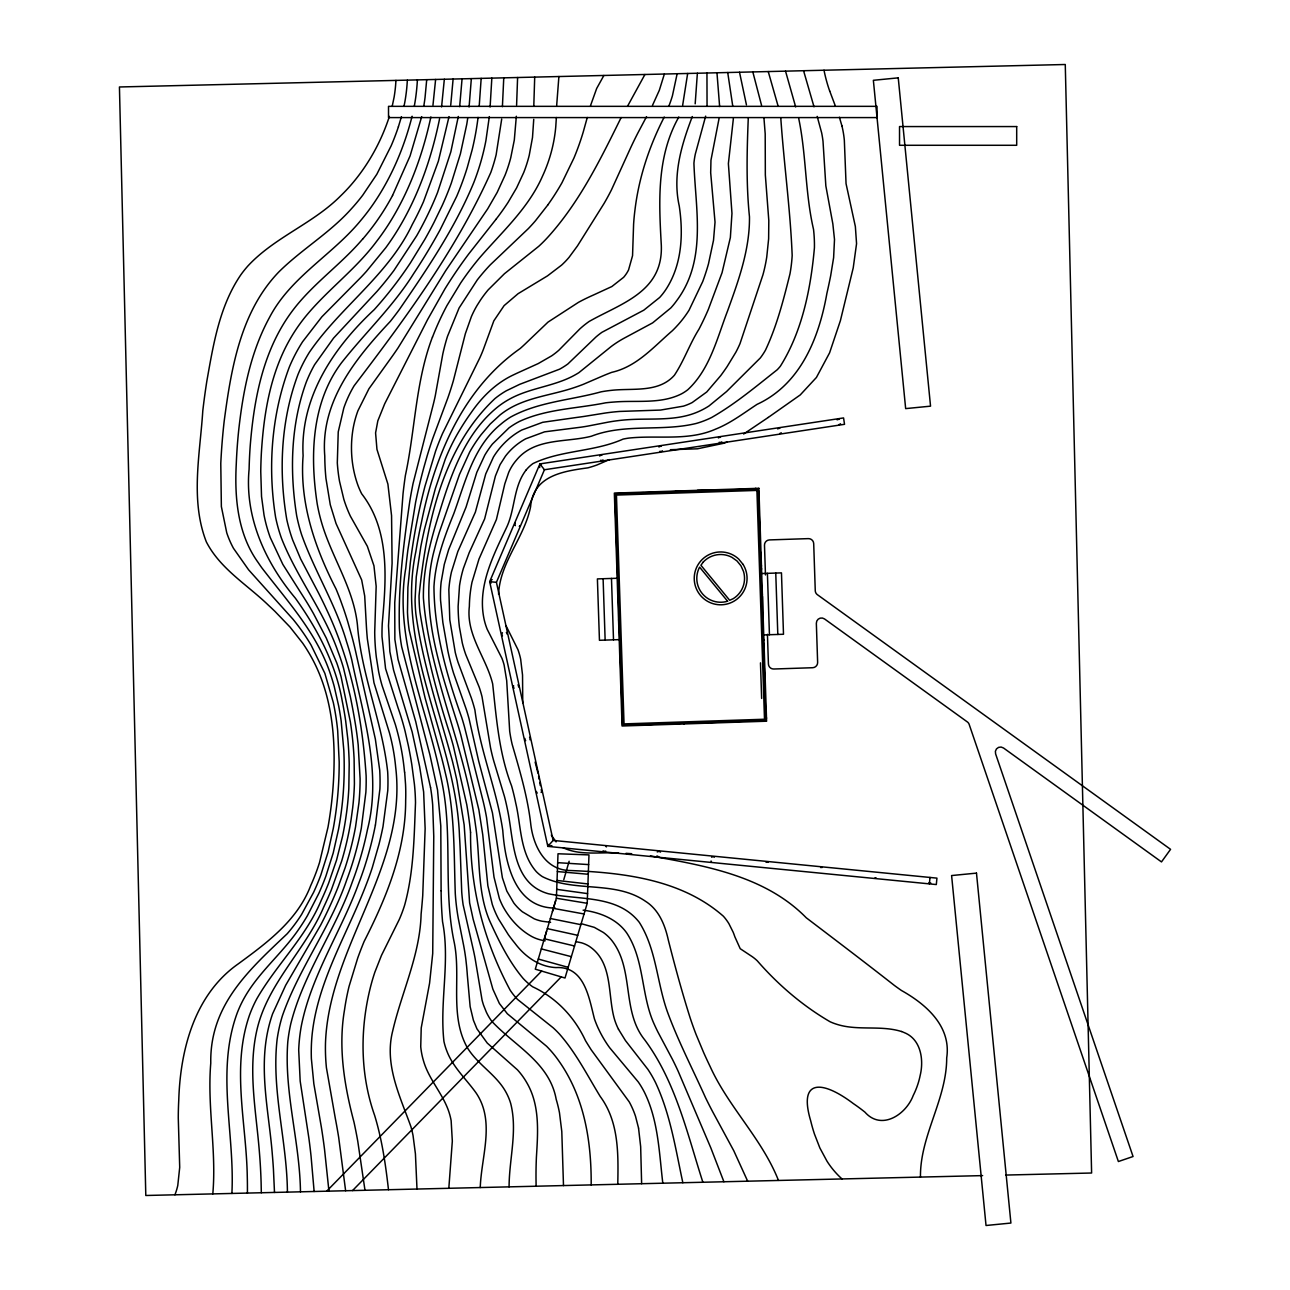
<?xml version="1.0" encoding="UTF-8"?>
<svg xmlns="http://www.w3.org/2000/svg" width="1290" height="1290" viewBox="0 0 1290 1290"><rect width="100%" height="100%" fill="white"/><g stroke="black" fill="none" stroke-linecap="round" stroke-linejoin="round"><path stroke-width="1.5" d="M516.597 105.135L517.596 77.513M556.683 105.361L558.893 76.529M697.374 73.24L695.181 103.813M733.381 118.519L728.382 163.604L731.962 213.366L730.366 237.521L722.061 272.69L708.355 309.374A284.139 284.139 0 0 1 698.97 329.192C689.666 343.978 684.023 360.781 674.396 375.245C658.384 393.257 632.374 387.855 611.073 390.386A126.565 126.565 0 0 0 601.059 391.838C570.873 400.206 538.333 401.754 510.55 417.105A79.819 79.819 0 0 0 500.472 424.507C473.156 446.84 465.287 482.234 453.757 513.759C444.244 537.172 435.327 561.36 433.956 586.837C434.279 631.536 446.663 675.396 461.643 717.224A269.32 269.32 0 0 1 464.529 727.06L483.218 801.525A269.465 269.465 0 0 1 486.556 817.538L494.006 877.103L499.359 898.404A72.498 72.498 0 0 0 503.019 906.58C509.744 918.802 519.451 929.671 531.738 936.492A38.958 38.958 0 0 0 542.445 940.329L545.202 940.797M231.894 1193.444C234.957 1133.33 215.688 1071.103 237.312 1012.731A116.084 116.084 0 0 1 245.632 995.574C260.241 970.822 283.091 952.471 299.103 928.736A200.708 200.708 0 0 0 307.423 915.642L318.759 893.535A269.142 269.142 0 0 0 325.886 876.152L333.191 853.077L338.496 829.47A345.526 345.526 0 0 0 340.495 817.489A336.609 336.609 0 0 0 343.914 781.385L344.108 775.29A364.167 364.167 0 0 0 343.833 750.49L341.157 720.933A312.244 312.244 0 0 0 338.673 705.969L334.223 686.441A192.097 192.097 0 0 0 330.595 674.557C317.211 633.454 287.557 601.366 261.806 567.793A200.901 200.901 0 0 1 258.322 562.763C237.699 534.318 234.474 498.085 236.264 464.094A529.9 529.9 0 0 1 238.698 430.231C242.988 391.37 250.615 351.928 269.578 317.308C290.605 276.979 332.369 254.985 360.571 220.671A218.752 218.752 0 0 0 372.891 204.594C391.305 177.923 404.141 147.592 412.107 116.245M533.738 119.373L532.496 137.514L529.239 155.268A136.837 136.837 0 0 1 523.692 172.618L516.613 187.872L508.083 202.369A250.002 250.002 0 0 1 495.924 219.397M556.393 898.243L558.006 853.77L588.982 854.899L587.224 903.306L565.004 978.014L535.285 969.177L556.393 898.243L587.224 903.306M502.407 106.651L503.761 77.852M516.339 116.261L514.307 140.046L510.759 157.702A152.123 152.123 0 0 1 505.019 175.279L497.15 192.452L487.701 208.835L445.727 270.626L398.078 347.849A384.984 384.984 0 0 1 391.854 356.846L368.94 388.758L357.927 410.768A102.91 102.91 0 0 0 353.121 428.474C349.913 447.243 351.38 466.867 357.765 484.83A79.738 79.738 0 0 0 361.668 493.78C390.306 530.641 386.161 579.597 382.243 623.312A220.171 220.171 0 0 0 382.001 636.663L385.565 668.607L398.03 707.742A298.006 298.006 0 0 1 400.964 716.563A266.659 266.659 0 0 1 405.108 731.285L408.317 745.475A444.486 444.486 0 0 1 411.833 764.728L414.396 784.126A216.865 216.865 0 0 1 415.509 802.702C414.106 836.904 413.816 871.863 404.657 905.08A132.822 132.822 0 0 1 399.255 919.528L381.485 955.358L374.858 972.192A203.659 203.659 0 0 0 369.698 990.252C359.91 1031.436 360.426 1075.183 374.6 1115.302C382.017 1139.505 385.629 1164.628 388.483 1189.719M556.361 117.535L555.78 126.597A145.77 145.77 0 0 1 553.668 141.674A149.866 149.866 0 0 1 542.445 176.295C528.303 208.496 501.762 232.136 479.251 258.226A304.633 304.633 0 0 0 460.578 283.123L446.953 305.569A282.913 282.913 0 0 0 432.505 337.093M509.082 1186.864C509.147 1159.033 517.725 1130.814 510.663 1103.337A55.889 55.889 0 0 0 506.486 1093.162C497.085 1074.957 477.735 1064.927 467.254 1047.528C449.291 1015.262 461.272 977.094 454.209 942.329C443.292 891.245 452.403 838.564 442.922 787.335A345.123 345.123 0 0 0 439.1 769.017C424.684 702.84 393.885 637.373 405.786 568.148A805.041 805.041 0 0 1 407.898 549.798L415.59 502.439A548.363 548.363 0 0 1 423.959 467.109L427.28 455.451A418.299 418.299 0 0 1 432.86 438.165L447.84 397.933A343.092 343.092 0 0 0 453.338 380.792L465.351 333.707L471.398 316.582A100.668 100.668 0 0 1 477.074 305.44L480.477 300.07A117.422 117.422 0 0 1 488.104 289.944L504.471 273.69L538.752 246.309A145.109 145.109 0 0 0 547.75 237.296C579.5 202.272 600.366 159.573 621.119 117.584M407.334 80.222L407.301 80.802A173.376 173.376 0 0 1 404.689 102.877L403.964 106.344M448.823 1188.3L452.322 1141.118L451.145 1120.671A65.451 65.451 0 0 0 448.452 1110.561C442.147 1092.872 428.506 1078.779 423.41 1060.541A70.918 70.918 0 0 1 420.734 1046.706L421.217 1027.937L429.586 983.157L432.714 953.504L433.762 836.371L432.682 804.879A227.056 227.056 0 0 0 430.538 787.4M707.049 105.732L706.952 73.014M426.716 79.674L425.055 97.46A214.108 214.108 0 0 1 423.749 106.264M491.829 78.126L490.103 106.989M435.617 79.464L432.972 105.07M481.17 78.384L479.219 105.957M444.341 79.254L441.583 106.844M453.113 79.045L450.742 105.022M462.062 78.835L459.659 106.635M471.35 78.626L469.092 106.957M687.667 73.482L682.652 105.296M534.705 77.11L533.802 105.78M501.697 119.083L496.134 154.8A187.373 187.373 0 0 1 490.829 172.425C456.273 249.728 405.157 318.678 354.105 385.807A116.616 116.616 0 0 0 343.801 408.043L338.238 431.908L337.303 462.868A173.021 173.021 0 0 0 339.512 481.235L343.817 499.246A129.887 129.887 0 0 0 350.38 516.161L367.344 546.267L373.955 565.794L376.164 586.321L374.713 632.052A212.511 212.511 0 0 0 374.955 640.678A228.427 228.427 0 0 0 376.358 657.352L378.631 671.606A164.007 164.007 0 0 0 382.098 685.619L395.385 724.641A246.696 246.696 0 0 1 404.528 772.194M480.251 1187.542C481.315 1156.227 495.408 1121.204 476.026 1092.856C466.174 1079.004 452.951 1067.265 446.84 1051.011A62.436 62.436 0 0 1 443.954 1041.514C439.438 1001.766 450.339 961.55 442.551 921.737A389.387 389.387 0 0 1 441.115 890.81M498.569 594.303C499.923 562.069 524.433 537.704 530.577 506.809C533.221 475.671 563.069 471.237 587.853 467.851A98.411 98.411 0 0 0 597.238 464.868L609.493 459.562M929.381 883.876L930.009 877.442M212.802 1193.895C216.672 1150.293 207.061 1106.755 210.77 1063.121C209.689 1005.12 248.744 970.193 287.235 933.718A160.283 160.283 0 0 0 301.618 914.4L313.534 892.47A235.522 235.522 0 0 0 320.823 875.071L328.111 851.964L333.304 828.341A374.874 374.874 0 0 0 335.271 816.36A364.506 364.506 0 0 0 338.432 786.319A375.1 375.1 0 0 0 339.189 761.89L337.69 730.801A258.081 258.081 0 0 0 333.336 702.663L324.854 673.332L311.116 645.129A207.738 207.738 0 0 0 300.844 629.439A227.556 227.556 0 0 0 293.185 619.458L248.615 569.825L233.442 548.25A95.315 95.315 0 0 1 226.75 532.818L221.364 506.567L220.783 463.416A641.275 641.275 0 0 1 224.186 421.185C231.136 368.666 240.585 311.471 278.93 271.851C301.602 249.373 329.708 233.039 351.09 209.125A201.095 201.095 0 0 0 362.716 195.225L376.841 174.231L391.144 145.834A242.584 242.584 0 0 0 398.4 126.823M489.329 116.6L485.927 140.513A237.489 237.489 0 0 1 480.203 163.959A243.552 243.552 0 0 1 473.785 182.6C455.015 228.008 427.135 269.078 399.432 309.423A405.286 405.286 0 0 1 390.306 321.404C355.605 358.378 320.243 401.738 324.774 456.047A238.279 238.279 0 0 0 325.967 478.526L330.272 504.745L336.045 523.53L361.668 579.952L364.699 595.996L366.441 627.053A342.189 342.189 0 0 0 367.344 638.824L373.971 682.765L389.403 732.72A199.192 199.192 0 0 1 393.031 748.442A204.642 204.642 0 0 1 395.691 767.405C407.672 866.864 328.757 946.538 325.483 1043.239A193.065 193.065 0 0 0 326.418 1067.701L335.336 1118.478A626.36 626.36 0 0 1 338.69 1137.49L345.623 1190.751M719.014 118.761L710.967 160.17L710.677 172.715L715.031 222.154L713.515 240.263L708.484 263.837A226.089 226.089 0 0 1 702.711 281.591L689.07 310.164A108.021 108.021 0 0 1 678.492 324.29L676.073 326.934A125.565 125.565 0 0 1 672.332 330.74C653.643 346.8 636.889 366.683 611.75 372.342A223.009 223.009 0 0 0 601.64 376.422L583.435 384.275A187.066 187.066 0 0 1 570.648 388.774C548.169 395.804 523.579 398.142 503.874 412.091A80.399 80.399 0 0 0 500.036 414.961L490.216 424.007L481.154 434.649A148.544 148.544 0 0 0 469.705 452L459.466 474.51L439.438 531.996A296.764 296.764 0 0 0 434.327 549.863C418.863 606.687 439.051 664.801 455.999 718.933A354.621 354.621 0 0 1 459.159 729.156A325.274 325.274 0 0 1 460.981 735.655L478.88 809.846L482.75 834.759L487.862 885.762L492.28 904.403A97.653 97.653 0 0 0 498.601 919.093L508.325 934.669A165.684 165.684 0 0 0 514.871 943.183C524.675 956.406 538.994 966.742 555.893 967.581C584.596 965.968 588.966 997.815 594.432 1018.858A100.781 100.781 0 0 0 598.157 1028.146L599.608 1031.162A115.068 115.068 0 0 0 606.252 1042.788A111.263 111.263 0 0 0 609.686 1047.754L638.308 1082.004A87.865 87.865 0 0 1 644.436 1092.291C658.335 1120.462 659.142 1152.454 662.786 1183.043M677.153 73.724L672.429 95.75A131.564 131.564 0 0 1 669.042 105.667M458.321 116.455L450.839 151.833L437.6 192.371A318.42 318.42 0 0 1 431.053 207.722L429.151 211.786A363.006 363.006 0 0 1 416.718 235.715L393.95 270.449A363.296 363.296 0 0 1 377.051 291.346L333.546 338.125L314.583 364.715A137.401 137.401 0 0 0 306.246 382.195C290.718 424.603 289.589 471.431 296.668 515.661A172.908 172.908 0 0 0 301.57 534.56C314.486 571.196 335.755 604.381 346.607 641.872A272.738 272.738 0 0 1 351.799 659.98C363.151 715.482 381.953 772.629 367.473 829.535A339.415 339.415 0 0 1 356.427 870.476A326.773 326.773 0 0 1 352.347 881.844C335.239 930.687 303.44 973.386 290.766 1023.841A159.428 159.428 0 0 0 287.815 1041.594C283.848 1092.082 299.796 1141.408 300.473 1191.815M449.033 116.6L438.358 161.218L423.475 201.756A314.583 314.583 0 0 1 412.268 224.525C388.29 275.173 340.189 307.101 309.294 352.412A151.446 151.446 0 0 0 301.425 366.779A148.398 148.398 0 0 0 298.006 374.487C280.801 420.459 278.575 471.56 286.799 519.644A166.216 166.216 0 0 0 292.669 539.978L300.651 558.957L316.453 589.014A419.879 419.879 0 0 1 323.387 602.753A399.271 399.271 0 0 1 326.596 609.541C351.186 661.399 362.409 718.901 366.134 775.903A221.025 221.025 0 0 1 365.876 792.221L361.313 828.228A325.596 325.596 0 0 1 350.541 869.218A316.566 316.566 0 0 1 346.655 880.151C330.305 927.8 298.829 968.419 282.365 1015.907A151.623 151.623 0 0 0 277.124 1039.369C271.271 1090.582 287.041 1140.94 287.412 1192.137M375.422 825.019L379.905 789.029A183.228 183.228 0 0 0 379.712 770.178L375.342 739.009L356.54 655.578A392.402 392.402 0 0 0 352.122 637.244L347.768 621.812A346.607 346.607 0 0 0 343.414 608.348L340.528 600.285A309.939 309.939 0 0 0 336.029 588.95C314.825 547.766 299.409 502.713 303.102 455.66C299.925 397.433 333.449 347.655 374.245 309.632A400.529 400.529 0 0 0 387.968 293.556A396.353 396.353 0 0 0 410.462 262.821L424.749 239.521A460.74 460.74 0 0 0 433.956 222.509L442.164 205.594A311.293 311.293 0 0 0 451.371 182.922L460.417 153.784L466.754 124.356A289.96 289.96 0 0 0 467.673 118.374M439.584 118.761C431.36 159.041 417.557 198.612 395.498 233.474A258.161 258.161 0 0 1 385.823 247.664L366.344 271.464A357.411 357.411 0 0 1 361.103 277.14L321.871 316.808L302.586 341.753A163.072 163.072 0 0 0 289.363 366.957C271.481 414.493 267.562 467.367 275.625 517.387A158.751 158.751 0 0 0 281.43 538.156C296.877 577.597 324 611.363 338.012 651.579A217.655 217.655 0 0 1 343.463 667.898L350.3 696.519A735.51 735.51 0 0 1 354.153 716.837L355.234 723.142A389.532 389.532 0 0 1 358.201 745.023L360.103 778.757A253.066 253.066 0 0 1 358.926 802.977L355.524 826.987A315.066 315.066 0 0 1 345.043 868.025L338.141 886.939A396.062 396.062 0 0 1 334.207 896.437A430.392 430.392 0 0 1 320.549 925.301L285.654 985.318L272.577 1013.875A142.513 142.513 0 0 0 267.723 1031.29C259.032 1072.345 269.175 1113.899 272.367 1154.953A593.255 593.255 0 0 1 273.432 1169.224L274.496 1192.444M705.662 116.132L695.326 154.042A79.561 79.561 0 0 0 693.923 163.185C695.487 209.496 707.097 260.225 676.589 300.812A74.836 74.836 0 0 1 670.768 307.988L652.643 322.871L623.909 338.319A103.587 103.587 0 0 0 611.266 346.462L578.92 372.633A89.719 89.719 0 0 1 570.777 377.164C551.314 386.613 529.029 388.435 509.969 398.884A83.108 83.108 0 0 0 498.537 406.286C465.19 432.698 451.016 474.381 439.084 513.63C430.538 540.897 423.023 569.084 423.394 597.899C429.006 670.865 461.062 738.122 473.107 809.878A365.102 365.102 0 0 1 475.591 825.858C480.477 857.657 476.816 891.261 489.91 921.399C499.085 941.41 508.969 961.631 523.24 978.546A63.113 63.113 0 0 0 532.609 986.753C556.409 997.863 574.469 1016.955 585.515 1040.691A419.798 419.798 0 0 0 591.32 1049.979L629.262 1101.934A85.43 85.43 0 0 1 635.535 1116.35L638.534 1128.04M430.876 116.971C422.604 155.268 408.962 192.807 387.613 225.831A244.761 244.761 0 0 1 376.374 241.681C355.508 269.723 326.676 290.395 304.779 317.485A179.6 179.6 0 0 0 298.909 325.257A172.054 172.054 0 0 0 285.864 346.833C269.271 379.728 263.563 416.831 261.354 453.258A441.341 441.341 0 0 0 260.757 471.576L261.531 496.521L264.031 515.049A147.463 147.463 0 0 0 270.271 537.575L282.849 564.407L306.053 601.011A351.831 351.831 0 0 1 313.551 613.701L326.273 638.05L336.787 662.979A206.207 206.207 0 0 1 341.108 676.847L350.364 721.868A359.41 359.41 0 0 1 352.686 740.121A366.521 366.521 0 0 1 354.105 758.923L354.411 783.675A282.252 282.252 0 0 1 352.686 807.766L351.057 819.763A311.019 311.019 0 0 1 341.64 861.123L331.353 889.858A361.442 361.442 0 0 1 323.726 907.063C305.472 949.908 267.998 982.899 257.129 1029.081C247.519 1069.781 256.226 1111.496 259.419 1152.357A567.439 567.439 0 0 1 261.112 1182.656L261.322 1192.75M421.701 116.648L410.075 155.945L392.547 195.483M392.241 106.102L394.111 97.153A144.738 144.738 0 0 0 395.933 80.415M664.366 74.03L659.319 90.3L652.482 105.393M587.273 117.487L583.274 131.87A261.467 261.467 0 0 1 578.452 146.48A266.159 266.159 0 0 1 573.921 158.09L562.005 182.68A246.68 246.68 0 0 1 547.734 205.029M401.448 116.664L398.384 126.823M590.514 105.651L596.673 88.478L603.881 75.465M552.426 911.579L555.668 900.646M692.311 116.552C681.41 145.028 672.38 175.247 679.25 206.013C683.474 234.232 681.991 264.901 665.93 289.444A64.032 64.032 0 0 1 659.658 297.474L643.791 310.181L601.962 332.288A73.272 73.272 0 0 0 595.835 337.109L567.89 363.941A71.772 71.772 0 0 1 559.602 369.182L519.757 384.307L506.293 390.789A86.204 86.204 0 0 0 495.07 398.481C441.664 448.533 426.264 525.981 419.057 595.77A146.867 146.867 0 0 0 419.943 611.96C426.426 653.853 437.197 695.084 450.323 735.381A411.655 411.655 0 0 1 453.306 745.797L466.738 804.541A401.9 401.9 0 0 1 470.544 832.308M544.574 938.024L546.638 931.09M389.387 116.406C381.002 142.287 367.424 166.571 349.316 186.889A176.182 176.182 0 0 1 340.528 195.983C313.002 223.686 274.496 237.231 247.906 265.966A103.893 103.893 0 0 0 240.843 274.802C219.477 306.004 213.35 344.478 206.868 380.969A732.269 732.269 0 0 0 202.788 410.865C200.031 454.161 190.098 500.181 206.335 541.865C220.203 568.938 247.406 584.822 268.642 605.429A390.886 390.886 0 0 1 274.996 611.428L289.96 626.988L302.65 643.097A168.393 168.393 0 0 1 312.535 659.287C330.095 692.117 334.932 730.172 334.013 766.937A390.37 390.37 0 0 1 330.772 809.217A411.542 411.542 0 0 1 327.999 827.18L319.549 862.446A206.078 206.078 0 0 1 310.697 885.617C297.538 920.254 267.256 942.587 238.505 963.694C194.693 994.219 180.31 1049.431 178.762 1100.096A347.01 347.01 0 0 0 178.278 1118.027L179.713 1167.353L177.778 1185.462A61.372 61.372 0 0 1 174.924 1194.798M432.456 337.061C415.59 381.308 415.251 429.506 405.382 475.446A502.729 502.729 0 0 0 403.044 493.667L394.74 602.704L394.869 639.389L398.03 659.384L415.767 721.787L430.521 787.4M678.798 117.035C656.465 156.638 658.884 201.837 661.318 245.374C663.125 291.943 621.28 303.247 589.159 321.452A91.59 91.59 0 0 0 579.871 328.886L558.78 350.3A80.528 80.528 0 0 1 551.652 355.847L538.204 363.587L517.887 372.794A185.679 185.679 0 0 0 514.13 374.568C496.44 382.662 482.218 396.611 471.269 412.494A255.904 255.904 0 0 0 460.82 428.28L458.885 431.489A197.177 197.177 0 0 0 445.292 459.127L435.391 488.442L424.539 529.061A480.364 480.364 0 0 0 420.782 546.847L416.267 576.872L415.074 599.721A157.525 157.525 0 0 0 415.848 613.718C422.781 663.85 438.971 712.064 452.306 760.729A679.959 679.959 0 0 1 456.982 780.821L464.142 824.81L469.625 902.936L473.156 919.222L492.877 989.172L499.375 1003.475L507.325 1013.746L546.589 1046.255A108.699 108.699 0 0 1 559.167 1061.412C584.547 1097.58 591.465 1141.763 591.175 1184.913M644.919 74.498L627.504 106.296M489.668 581.677L539.897 463.9L843.563 417.928L844.531 424.313L544.428 469.753L496.424 582.322L553.12 840.419L547.815 846.385L489.668 581.677L496.424 582.322M664.221 117.084C649.354 146.044 638.921 177.278 635.003 209.673A216.43 216.43 0 0 0 633.6 224.202L632.551 255.678L628.569 269.9A34.508 34.508 0 0 1 623.618 277.318L611.847 286.541L593.658 294.926A215.269 215.269 0 0 0 587.047 297.958A169.603 169.603 0 0 0 578.468 302.344L548.04 322.081L526.481 342.689A199.273 199.273 0 0 1 520.176 348.526C463.175 388.419 434.617 456.079 421.459 522.273A535.56 535.56 0 0 0 415.832 551.717C395.095 649.837 456.209 739.589 459.482 836.226A544.719 544.719 0 0 1 460.32 853.303L461.723 892.003A185.97 185.97 0 0 0 463.11 904.693L473.204 949.295A228.314 228.314 0 0 1 475.172 958.841L482.057 1000.056A77.465 77.465 0 0 0 483.589 1005.265L486.298 1012.037A55.793 55.793 0 0 0 491.635 1021.116C514.549 1045.9 549.54 1062.38 556.184 1099.306A135.256 135.256 0 0 1 559.489 1112.835L561.795 1131.54L563.488 1185.574M646.532 116.681L637.728 133.273A396.03 396.03 0 0 0 629.633 149.995L611.508 189.759A255.92 255.92 0 0 1 604.043 203.498L577.452 245.922L569.035 257.371A85.205 85.205 0 0 1 561.585 265.127L547.476 275.883L518.096 293.685L504.1 305.633L493.828 320.855L483.25 349.751A148.963 148.963 0 0 1 479.719 358.072L442.486 433.617A284.187 284.187 0 0 0 435.585 451.161L425.007 486.137A595.754 595.754 0 0 0 410.301 562.859L407.898 587.337L407.479 612.137A175.037 175.037 0 0 0 409.22 630.342L425.071 697.842L441.712 758.036A447.178 447.178 0 0 1 445.26 772.662C455.064 812.265 453.838 853.254 455.289 893.696A224.202 224.202 0 0 0 458.353 918.77L463.61 945.296A221.928 221.928 0 0 1 465.9 959.841L466.577 966.033A323.726 323.726 0 0 1 467.335 975.111L470.141 1006.635L473.398 1020.213L476.929 1028.807L487.281 1043.094L517.467 1069.861A72.579 72.579 0 0 1 526.965 1082.987C540.026 1105.53 537.914 1132.459 536.398 1157.42A417.105 417.105 0 0 0 536.011 1179.108L536.108 1186.219M547.75 205.046L535.479 220.751A196.177 196.177 0 0 1 528.336 228.62L490.313 264.805A203.917 203.917 0 0 0 477.268 279.93L459.079 308.02L447.501 336.351A200.144 200.144 0 0 0 442.793 354.041L435.327 395.498A244.649 244.649 0 0 1 433.311 404.302L413.074 483.411A499.101 499.101 0 0 0 409.801 501.133C403.786 543.187 398.094 585.692 399.4 628.246A170.328 170.328 0 0 0 401.69 646.822L429.973 755.085L437.52 789.883L440.793 826.003L441.115 890.81M526.175 469.931C513.178 486.604 515.339 509.34 506.406 527.836C492.941 556.167 477.106 587.014 484.121 619.361A63.468 63.468 0 0 0 487.233 629.359L501.971 658.368A64.548 64.548 0 0 1 504.132 665.092L506.696 680.62L509.695 731.317A151.575 151.575 0 0 0 512.13 744.265C519.693 770.356 527.513 796.446 530.69 823.552C532.931 844.353 543.816 868.396 567.423 870.411C621.845 872.427 680.894 878.845 723.416 916.255A51.939 51.939 0 0 1 728.947 923.753L733.188 932.267A87.526 87.526 0 0 1 734.849 936.782L740.218 948.698L752.151 956.616A42.505 42.505 0 0 1 757.327 960.873C778.128 984.77 802.67 1005.813 830.067 1021.745A53.777 53.777 0 0 0 836.226 1024.115C857.399 1031.145 880.296 1024.921 901.468 1031.5M495.941 219.397L468.609 254.114A476.252 476.252 0 0 0 445.002 288.783L427.441 319.856L384.678 403.834L377.825 420.846L375.584 432.908L376.954 449.372L387.903 484.105L391.563 515.678L392.096 563.279L388.5 625.827L389.87 651.644L393.579 670.123L412.171 731.994L419.589 766.389L423.636 791.931L425.136 828.648L422.733 895.55A832.872 832.872 0 0 1 421.104 914.142C420.056 954.923 401.771 991.833 392.724 1030.839C384.065 1064.427 399.884 1095.936 410.897 1126.621A115.697 115.697 0 0 1 413.042 1135.523L415.428 1153.889L416.993 1189.041M362.716 238.956C342.495 262.773 316.663 281.075 296.813 305.23A168.974 168.974 0 0 0 284.493 322.387C261.628 358.991 253.759 402.512 250.292 444.889A473.543 473.543 0 0 0 249.099 469.173C244.503 517.016 265.24 562.295 295.378 598.189C317.388 629.004 335.626 663.431 342.237 701.051A377.389 377.389 0 0 1 345.639 720.675L347.816 739.057A361.668 361.668 0 0 1 349.203 764.083L348.816 788.577A308.036 308.036 0 0 1 346.575 812.603L345.72 818.618A323.79 323.79 0 0 1 342.495 836.517L336.577 860.011L328.676 883.005A309.923 309.923 0 0 1 321.242 900.323C306.004 937.088 276.334 964.759 256.775 998.863A123.163 123.163 0 0 0 249.47 1015.23C231.233 1067.717 246.438 1122.977 247.277 1176.803A444.002 444.002 0 0 1 247.406 1193.073M326.66 1191.202L541.655 971.064M352.541 1190.573L561.231 976.901M768.195 417.476L743.637 434.021M768.292 417.412L800.235 394.933L816.425 377.454L829.583 352.847L840.387 320.694L853.222 267.901L856.56 243.665L855.367 226.556L846.046 183.648L844.337 140.255A98.201 98.201 0 0 0 841.918 125.872M633.567 725.061L653.546 724.303M671.542 723.625L683.539 723.174M710.806 722.497L731.091 721.739M749.006 721.062L763.067 720.529M643.694 492.651L619.748 493.441L643.871 492.764M659.658 492.119L683.587 491.329M635.244 493.457L645.177 493.135M674.412 492.151L683.845 491.845M713.435 490.861L722.481 490.555M752.006 489.587L755.956 489.458L755.908 488.41M758.971 491.264L757.923 491.297L758.133 497.827M757.94 491.829L758.988 491.796M759.149 528.336L760.197 528.303M759.165 528.884L760.213 528.852M760.39 565.665L761.439 565.617L760.39 565.713M760.407 566.084L761.455 566.052M761.535 568.632L760.487 568.664L760.761 576.824M760.503 569.212L761.552 569.18M617.168 578.259L597.399 578.904L599.447 640.292L619.2 639.63M761.697 573.534L781.466 572.873L783.498 634.261L763.728 634.922M617.846 598.737L618.894 598.705M761.326 593.981L762.374 593.948M617.862 599.286L618.926 599.253M761.342 594.529L762.39 594.497M762.454 596.432L762.471 612.718M761.955 612.734L763.003 612.702M763.067 614.637L762.019 614.669L761.713 605.768M618.555 619.958L619.603 619.926M762.858 639.985L763.906 639.937M762.874 640.533L763.922 640.501M762.971 643.484L764.019 643.452M762.987 644.033L764.035 643.984M764.196 680.523L765.244 680.491M764.212 681.072L765.26 681.039M765.438 717.853L766.486 717.821M765.454 718.272L766.502 718.24M632.874 724.593L640.904 724.319M670.542 723.335L680.12 723.029M710.145 722.029L719.078 721.723M748.99 720.739L757.698 720.449M721.416 490.184L697.406 490.345M743.411 489.555L755.408 489.2M665.866 492.135L675.863 491.845M982.625 1175.609L145.802 1195.491L119.438 86.978L1065.266 64.5L1091.614 1173.013L1005.765 1175.061M877.023 117.584L388.516 117.584L388.516 106.344L877.023 106.344L877.023 117.584L877.023 116.181M670.332 449.71L697.438 448.807L723.545 443.309A99.765 99.765 0 0 0 727.012 442.067M618.603 853.093C600.092 851.803 580.274 855.996 562.972 847.643M626.037 853.351L631.697 853.706M557.683 862.671L588.643 864.59M557.361 871.556L588.288 874.265M550.588 922.35L542.219 921.254A44.489 44.489 0 0 1 534.221 918.819L522.385 911.788A51.906 51.906 0 0 1 513.807 903L506.825 891.084L502.374 877.716L492.441 812.845L478.654 760.987L469.076 718.836A221.783 221.783 0 0 0 466.319 709.5L453.548 673.138A245.89 245.89 0 0 1 447.856 650.886L442.889 622.683L440.567 600.431A123.098 123.098 0 0 1 441.132 582.177L444.276 564.423L448.63 549.701L466.077 507.051L476.816 472.35L484.83 455.112A99.169 99.169 0 0 1 492.393 444.082L508.905 427.957A77.158 77.158 0 0 1 519.418 421.443C546.363 408.93 576.856 408.624 605.607 402.819A176.472 176.472 0 0 1 614.105 402.029C636.583 400.11 660.722 404.383 681.588 393.805A44.295 44.295 0 0 0 687.812 389.725C709.952 369.246 717.095 338.125 727.592 310.874C738.541 280.575 749.845 249.502 749.474 216.817C746.104 184.002 746.926 151.252 748.264 118.406M553.12 840.419L936.943 878.135L936.314 884.553L547.815 846.385M555.2 908.096C514.452 907.934 505.164 862.833 502.778 830.518C496.844 789.593 480.138 751.183 474.913 710.032A175.746 175.746 0 0 0 471.382 698.116L458.127 662.56A157.557 157.557 0 0 1 455.257 652.434L449.791 619.845L448.839 589.788A120.405 120.405 0 0 1 451.435 572.051L457.821 551.588L475.397 512.082L485.733 473.946L493.49 456.95A77.432 77.432 0 0 1 505.857 441.632L508.76 438.971A72.579 72.579 0 0 1 521.724 430.038L542.703 422.298L576.614 417.46A375.1 375.1 0 0 0 584.902 416.299L605.252 413.026A211.028 211.028 0 0 1 619.926 411.429L660.512 410.075L683.394 406.156A58.695 58.695 0 0 0 692.149 402.577L706.726 391.999L720.675 375.696A251.018 251.018 0 0 0 727.141 366.553L735.848 352.251A119.357 119.357 0 0 0 740.009 343.624L762.954 274.77A160.315 160.315 0 0 0 766.76 256.968L768.63 238.811L768.808 220.606L765.341 174.988L765.196 133.838L763.97 118.325M557.038 880.457L587.934 883.94M556.716 889.342L587.579 893.615M583.112 910.16C598.35 912.111 613.959 917.787 624.199 929.719A47.843 47.843 0 0 1 626.892 933.218C644.79 960.711 640.872 995.751 654.53 1024.905A169.506 169.506 0 0 0 657.965 1032.113L672.461 1059.38A338.98 338.98 0 0 1 678.218 1071.361L710.838 1147.923L723.9 1181.753M650.402 855.883C705.533 865.8 765.26 875.958 806.266 917.787C835.726 940.2 865.235 962.582 894.373 985.431A285.461 285.461 0 0 0 901.436 990.478C926.139 1004.313 951.488 1026.356 946.699 1057.961C946.699 1099.515 919.931 1135.7 920.463 1177.077M576.114 941.668L581.58 942.829A31.282 31.282 0 0 1 589.095 946.215C613.218 962.146 607.461 994.671 614.363 1018.874A63.597 63.597 0 0 0 618.49 1029.275M581.451 923.737L594.287 927.349L603.43 932.509A44.102 44.102 0 0 1 611.202 939.717C634.696 968.564 621.216 1010.86 644.726 1039.853C675.75 1081.697 687.215 1133.539 702.873 1182.253M553.378 908.37L584.048 913.981M550.362 918.512L580.871 924.656M547.347 928.639L577.71 935.314M544.332 938.781L574.534 945.989M541.316 948.908L571.357 956.664M538.301 959.051L568.181 967.339M556.087 841.918L551.298 835.049M539.897 463.9L544.428 469.753M505.97 625.618L517.951 649.66A74.368 74.368 0 0 1 520.66 659.174L522.531 675.041L522.756 702.808M618.49 1029.275L625.457 1040.579L647.886 1069.362A114.762 114.762 0 0 1 655.546 1082.6C670.365 1114.157 675.573 1148.922 682.845 1182.736M778.451 1180.382C761.971 1138.699 728.673 1107.288 710.242 1066.765A537.091 537.091 0 0 1 703.695 1052.688L696.1 1034.515A362.683 362.683 0 0 1 690.118 1017.778C681.991 992.075 674.896 966.049 668.284 939.91C665.043 925.091 658.9 909.692 645.484 901.275C614.798 880.151 574.421 892.857 542.364 876.62A35.894 35.894 0 0 1 536.317 871.653C519.789 852.851 521.208 826.019 515.71 802.961A235.78 235.78 0 0 0 511.566 785.836C498.988 753.167 496.424 718.353 492.667 683.91C486.282 657.561 465.867 635.083 469.366 606.316A129.661 129.661 0 0 1 471.995 582.241L478.977 559.07L496.408 519.515L504.809 483.863L508.712 472.35A48.117 48.117 0 0 1 516.548 459.998C535.157 437.471 566.149 442.76 591.449 436.197C625.182 423.152 661.818 431.86 696.213 423.459A90.558 90.558 0 0 0 711.532 417.557C735.058 404.141 756.037 386.452 777.209 369.762A60.098 60.098 0 0 0 780.353 366.231C802.283 331.256 810.797 288.476 814.425 247.744A139.03 139.03 0 0 0 813.522 229.346C805.057 192.839 806.363 155.09 798.736 118.567M747.668 1181.188L733.8 1150.793L712.838 1112.061A468.157 468.157 0 0 1 705.453 1097.516C692.875 1069.523 678.701 1042.191 667.994 1013.408C656.884 983.609 656.642 949.633 639.276 922.318C617.507 894.551 579.162 900.307 548.331 893.728C511.678 883.44 513.952 840.032 507.502 809.733A230.249 230.249 0 0 0 504.487 796.591L493.78 761.068A185.373 185.373 0 0 1 490.522 747.668L482.041 696.793A118.245 118.245 0 0 0 479.138 686.99L465.754 654.562A117.616 117.616 0 0 1 462.272 642.888L459.417 627.053A178.068 178.068 0 0 1 458.127 606.381L459.514 585.805A122.437 122.437 0 0 1 463.416 568.326L469.205 552.668L484.637 518.903L495.408 476.042L500.052 464.658L505.438 456.176A63.694 63.694 0 0 1 525.659 438.826L544.557 431.844L580.661 427.216A188.921 188.921 0 0 0 587.788 426.087L608.122 422.153A191.259 191.259 0 0 1 614.024 421.185A182.858 182.858 0 0 1 628.617 419.653C652.014 418.137 676.702 421.411 698.712 411.51A73.32 73.32 0 0 0 709.049 405.915L726.56 391.547L760.31 357.959A71.095 71.095 0 0 0 765.486 350.138C776.854 325.967 783.562 299.683 789.98 273.835A151.381 151.381 0 0 0 792.173 255.517C790.367 209.802 783.998 164.185 780.821 118.503M835.146 105.441L829.744 91.122M814.006 106.78L803.573 70.724M839.403 117.245L841.918 125.872M817.183 116.406L821.649 132.838A108.989 108.989 0 0 1 823.004 141.239L825.842 185.889L832.84 223.847L834.501 239.489L833.614 257.661L830.695 275.608A660.851 660.851 0 0 1 826.874 293.475C819.005 338.012 800.526 384.275 757.101 404.334C743.621 413.139 730.721 423.136 715.628 429.119C688.134 441.325 657.755 434.988 628.875 438.084A89.381 89.381 0 0 0 623.086 439.1C594.206 451.984 560.989 450.017 532.931 463.594A36.83 36.83 0 0 0 526.175 469.931M795.656 106.909L785.529 71.144M535.124 762.035L537.946 773.065M768.243 71.563L777.918 105.458M752.828 71.934L761.552 105.361M538.607 776.177L539.22 779.289M746.426 104.78L739.509 72.24M638.55 1128.153L640.662 1146.681L641.63 1183.704M539.784 782.417L540.317 785.562M727.721 72.53L732.736 105.99M364.989 1190.283L357.765 1141.231A507.728 507.728 0 0 0 353.992 1122.139C344.333 1085.632 338.044 1047.512 344.527 1009.828A240.65 240.65 0 0 1 349.09 986.286L357.717 958.051A370.714 370.714 0 0 1 364.119 941.474C386.5 897.405 405.657 851.077 405.657 800.59A195 195 0 0 0 405.544 784.304L404.657 772.194M470.56 832.308C470.06 888.488 483.831 940.99 510.163 990.204A66.822 66.822 0 0 0 517.484 999.363L553.087 1027.727A104.99 104.99 0 0 1 559.521 1034.129C576.001 1052.817 587.273 1075.28 600.189 1096.419C619.039 1121.897 618.329 1154.115 617.781 1184.268M328.95 1191.138L324.564 1149.664A667.656 667.656 0 0 0 321.323 1126.96L313.841 1083.826L311.374 1058.639A177.536 177.536 0 0 1 312.148 1034.403C317.84 980.787 347.22 934.154 366.167 884.698A316.179 316.179 0 0 0 372.278 867.622L378.986 844.337A396.627 396.627 0 0 0 383.001 826.6L387.758 790.673A177.649 177.649 0 0 0 387.677 771.872C382.275 722.19 361.571 675.525 357.475 625.376C353.766 587.934 331.159 556.748 321.21 521.225A175.424 175.424 0 0 1 317.243 504.051C309.923 456.418 311.342 402.948 341.399 362.925C365.054 332.885 393.176 306.343 413.574 273.754A588.853 588.853 0 0 0 430.409 246.858A647.096 647.096 0 0 0 439.987 230.055L456.708 196.306A290.959 290.959 0 0 0 467.238 167.636L472.108 149.995A281.817 281.817 0 0 0 478.058 117.406M716.966 72.772L719.626 106.522M314.131 1191.492L311.067 1156.292A650.112 650.112 0 0 0 308.794 1137.57L300.183 1081.133L298.7 1049.963A168.055 168.055 0 0 1 301.312 1026.002C311.325 975.095 341.237 931.461 358.781 883.199A330.305 330.305 0 0 0 364.828 866.09L366.634 860.301A359.072 359.072 0 0 0 375.406 825.019M763.083 720.788L763.1 721.32M775.758 573.066L777.806 634.454M767.405 573.341L769.437 634.728M765.47 574.937L764.486 545.251A5.16 5.16 0 0 1 769.469 539.913L808.362 538.623A5.16 5.16 0 0 1 813.7 543.606L815.264 590.675A5.16 5.16 0 0 0 817.392 594.69L1170.562 849.336L1161.484 861.913L1003.523 748.006A5.16 5.16 0 0 0 995.606 753.876L1133.055 1156.517L1118.382 1161.532L969.177 724.416A5.16 5.16 0 0 0 967.307 721.9L824.52 618.942A5.16 5.16 0 0 0 816.344 623.296L817.634 662.383A5.16 5.16 0 0 1 812.652 667.72L773.758 669.01A5.16 5.16 0 0 1 768.421 664.011L767.437 634.325M758.472 491.812L758.665 497.811M759.165 512.952L759.987 537.704M760.455 551.668L760.907 565.649M761.035 569.196L761.277 576.807M761.729 590.159L761.874 594.513M763.067 630.439L763.39 640.517M763.519 644.016L763.841 653.982M764.309 667.946L765.131 692.666M765.631 707.855L765.954 717.837M759.165 528.69L759.455 537.72M763.035 645.452L763.325 653.998M764.309 683.926L764.599 692.698M763.599 720.255L763.648 721.303M755.376 488.426L755.408 489.474M760.471 662.85L761.648 698.454M676.363 491.038L676.412 492.087M684.055 722.884L684.103 723.932M675.831 491.055L675.863 492.103M683.523 722.916L683.555 723.964M615.685 501.923L615.975 510.534M616.959 540.268L617.297 550.33M618.265 579.371L618.587 589.175M619.587 619.394L619.861 627.553M620.861 658.061L621.151 666.704M622.151 696.632L622.441 705.291M611.476 578.436L613.508 639.824M603.107 578.726L605.139 640.098M876.071 877.861A2.58 2.58 0 0 1 874.975 877.861M820.617 867.541A2.58 2.58 0 0 1 822.069 867.541M766.099 862.349A2.58 2.58 0 0 1 768.243 862.349M711.451 861.446A2.58 2.58 0 0 1 711.032 861.059M711.596 857.189A2.58 2.58 0 0 1 714.386 857.189M658.626 856.625A2.58 2.58 0 0 1 656.997 855.867M657.271 851.981A2.58 2.58 0 0 1 660.512 852.093M605.72 851.077A2.58 2.58 0 0 1 603.091 850.787M605.72 846.369A2.58 2.58 0 0 1 606.461 846.901M551.862 845.579A2.58 2.58 0 0 1 548.04 844.305M541.155 789.722A2.58 2.58 0 0 1 541.155 792.512M537.285 793.076A2.58 2.58 0 0 1 536.43 791.496M529.561 737.3A2.58 2.58 0 0 1 529.916 739.75M525.675 740.67A2.58 2.58 0 0 1 524.933 738.477M517.967 684.861A2.58 2.58 0 0 1 518.564 686.925M514.065 688.247A2.58 2.58 0 0 1 513.597 685.651M502.455 635.825A2.58 2.58 0 0 1 502.455 632.729M506.357 632.455A2.58 2.58 0 0 1 507.115 634.1M490.877 583.403A2.58 2.58 0 0 1 490.877 580.597M491.651 579.823A2.58 2.58 0 0 1 492.151 579.581M519.87 525.643A2.58 2.58 0 0 1 519.29 526.368M515.339 525.643A2.58 2.58 0 0 1 515.339 523.176M539.688 467.544A2.58 2.58 0 0 1 541.091 464.481M603.027 459.917A2.58 2.58 0 0 1 600.576 460.272M599.64 456.015A2.58 2.58 0 0 1 601.833 455.289M662.48 450.823A2.58 2.58 0 0 1 659.883 451.29M658.964 447.033A2.58 2.58 0 0 1 661.157 446.308M721.787 441.841A2.58 2.58 0 0 1 719.191 442.309M718.401 437.939A2.58 2.58 0 0 1 720.465 437.326M781.224 432.731A2.58 2.58 0 0 1 779.773 433.472M777.709 428.957A2.58 2.58 0 0 1 779.773 428.361M840.548 423.765A2.58 2.58 0 0 1 839.081 424.491M837.162 419.863A2.58 2.58 0 0 1 839.081 419.379M930.767 883.005A2.58 2.58 0 0 1 928.623 883.005M417.396 79.899A219.01 219.01 0 0 1 415.896 96.105A186.905 186.905 0 0 1 414.348 105.877M392.547 195.483A239.134 239.134 0 0 1 362.764 239.005M901.468 1031.5A39.216 39.216 0 0 1 904.161 1032.581C920.947 1039.111 923.995 1059.832 920.173 1075.409A77.287 77.287 0 0 1 917.238 1086.051A81.222 81.222 0 0 1 913.223 1095.484C906.128 1114.495 881.538 1131.007 864.913 1112.125A179.633 179.633 0 0 0 853.399 1103.627C822.552 1080.278 798.01 1078.295 810.701 1120.849A168.087 168.087 0 0 0 814.458 1134.039L819.876 1147.987L826.971 1161.145A85.253 85.253 0 0 0 842.031 1178.963M829.712 91.122A154.913 154.913 0 0 1 824.004 70.241M569.132 861.252A225.54 4.176 -73.1 0 1 563.778 879.667M703.227 562.069L700.922 565.278L729.672 600.285L733.268 598.657A23.881 23.881 0 0 0 743.508 571.438L740.928 565.762L736.977 560.94L731.898 557.312A23.881 23.881 0 0 0 703.227 562.069M898.243 77.852L873.362 80.302L905.661 408.608L930.542 406.156L898.243 77.852M976.482 873.12L951.601 875.555L986.028 1225.5L1010.909 1223.049L976.482 873.12M758.875 488.297L614.346 493.103L622.07 725.996L766.599 721.207L758.875 488.297M758.197 488.942L614.927 493.699L622.619 725.254L765.873 720.497L758.197 488.942M756.908 490.41L616.443 495.07L624.038 723.9L764.502 719.24L756.908 490.41M1016.697 126.565L899.533 126.565L899.533 145.286L1016.697 145.286L1016.697 126.565M743.088 564.423L738.719 559.086A26.429 26.429 0 0 0 695.536 570.164A26.429 26.429 0 0 0 723.835 604.607A26.429 26.429 0 0 0 743.088 564.423M727.592 601.221L699.599 567.132A23.881 23.881 0 0 0 727.592 601.221"/></g></svg>
